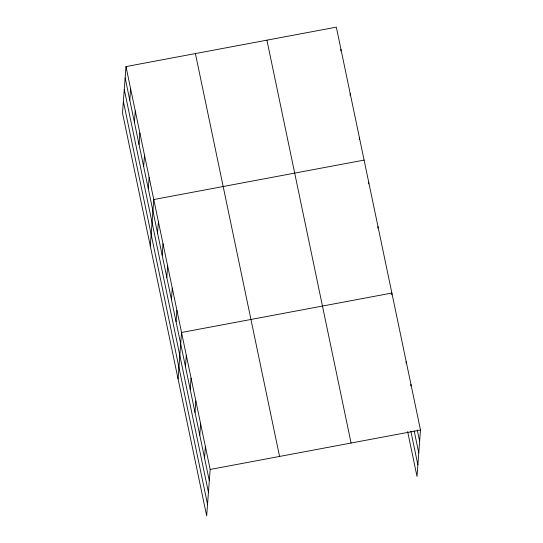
<?xml version="1.0" encoding="UTF-8"?>
<svg xmlns="http://www.w3.org/2000/svg" width="543" height="543" viewBox="0 0 543 543"><rect width="100%" height="100%" fill="white"/><g stroke="black" fill="none" stroke-linecap="round" stroke-linejoin="round"><path stroke-width="0.81" d="M125.996 66.585L122.508 112.985L206.673 515.85L210.161 469.451L125.996 66.585L336.327 27.15L420.492 430.015L417.004 476.415L407.637 431.57M129.77 100.102L130.625 88.747M134.399 122.256L135.255 110.901M139.028 144.418L139.884 133.062M143.657 166.572L144.513 155.217M148.287 188.726L149.142 177.378M150.282 245.931L153.771 199.532L364.102 160.097M157.545 233.042L158.4 221.693M162.174 255.203L163.029 243.848M166.803 277.358L167.658 266.009M171.432 299.519L172.287 288.163M176.061 321.673L176.916 310.325M178.056 378.878L181.545 332.479L391.876 293.044L391.754 294.666M185.462 366.661L186.317 355.305M190.233 389.494L191.082 378.138M194.998 412.32L195.853 400.965M199.77 435.147L200.625 423.798M204.541 457.98L205.39 446.624M340.834 50.927L340.956 49.304M350.092 95.242L350.215 93.62M359.351 139.558L359.473 137.936M368.609 183.873L368.731 182.251M377.867 228.189L377.989 226.567M406.062 363.152L406.184 361.529M410.834 385.978L410.956 384.356M210.161 469.451L420.492 430.015M417.255 429.954L419.637 441.371M414.173 430.918L418.768 452.937M410.888 431.42L417.872 464.849M266.918 40.162L351.083 443.034M195.405 53.574L279.57 456.439M125.141 77.941L209.306 480.806M124.272 89.507L208.437 492.372M123.376 101.419L207.541 504.284"/></g></svg>
